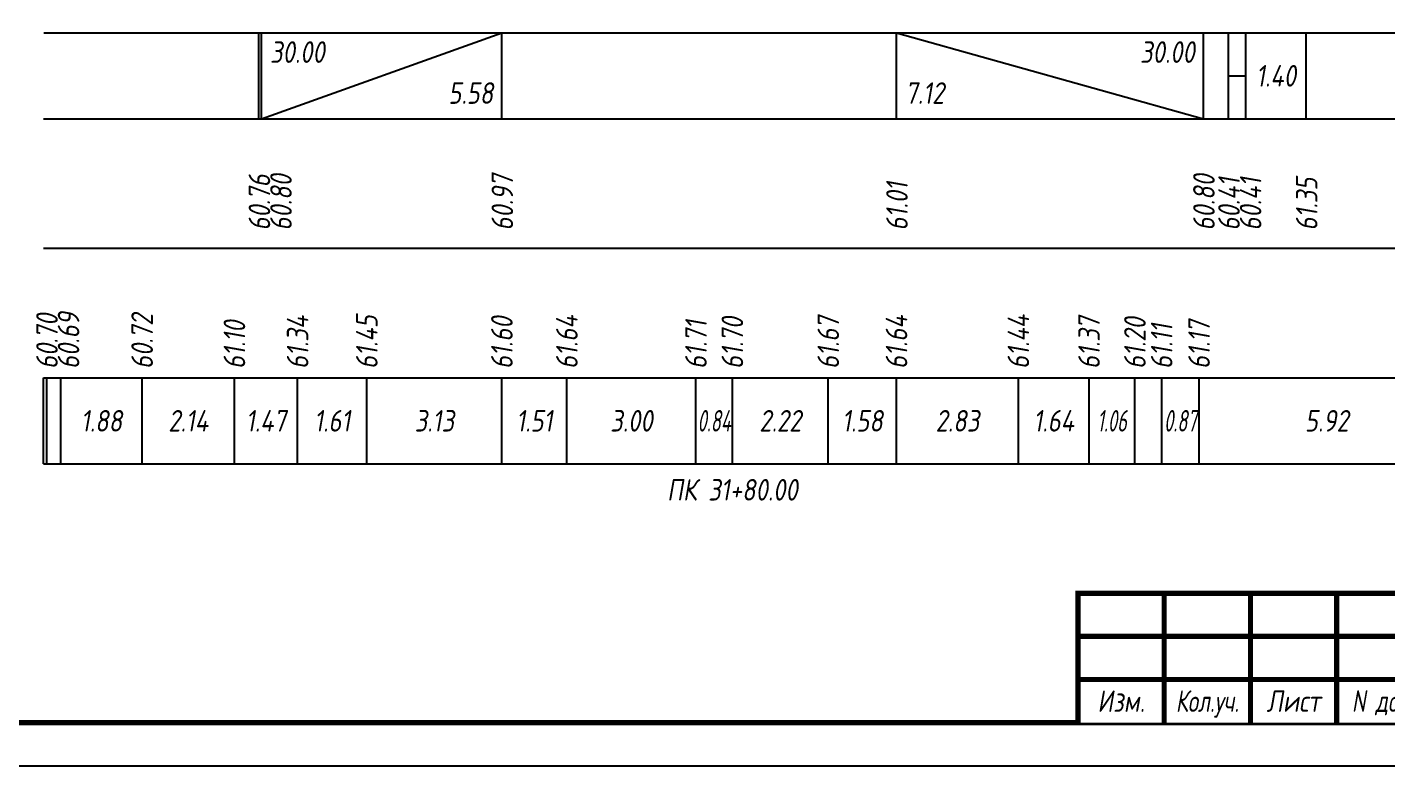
# Model space of a CAD drawing. Extents: x -717 to 1451, y -133302 to 233.
# Drawn here: x 78.1 to 235.8, y -49798.4 to -49712.8 of the extents above; entities that cross this region are included whole.
import ezdxf
from ezdxf.enums import TextEntityAlignment as Align

# ---------------------------------------------------------------- set-up
doc = ezdxf.new("R2010")
doc.units = 0
for name, color, linetype in [('Зарамочное оформление', 7, 'Continuous'), ('Код_510', 7, 'Continuous'), ('Код_516', 1, 'Continuous'), ('Подписи поперечников', 7, 'Continuous'), ('Таблица', 7, 'Continuous')]:
    doc.layers.add(name, color=color, linetype=linetype)
doc.styles.add('М', font='romand.shx', dxfattribs={"width": 0.8, "oblique": 10, "height": 2.5})

# ---------------------------------------------------------------- blocks, each defined once
blk = doc.blocks.new('Штамп')
at = {"linetype": 'Continuous'}
blk.add_wipeout([(199.95, -411.25), (384.95, -411.25), (384.95, -426.25), (199.95, -426.25)], dxfattribs=at).dxf.layer = 'Зарамочное оформление'
at = {"layer": 'Зарамочное оформление', "linetype": 'Continuous', "lineweight": -3, "const_width": 0.6, "flags": 128}
for points in [[(199.95, -426.25), (199.95, -411.25), (384.95, -411.25)], [(209.95, -411.25), (209.95, -426.25)], [(219.95, -411.25), (219.95, -426.25)], [(229.95, -411.25), (229.95, -426.25)], [(199.95, -416.25), (264.95, -416.25)], [(199.95, -421.25), (264.95, -421.25)]]:
    blk.add_lwpolyline(points, dxfattribs=at)
at = {"layer": 'Зарамочное оформление', "linetype": 'Continuous', "style": 'М', "oblique": 10}
for s, width, p in [('Изм.', 0.8, (204.95, -423.75)), ('Кол.уч.', 0.7, (214.95, -423.75)), ('Лист', 0.8, (224.95, -423.75)), ('N док.', 0.7, (235.28, -423.75))]:
    blk.add_text(s, height=2.5, dxfattribs=dict(at, width=width)).set_placement(p, align=Align.MIDDLE_CENTER)
blk = doc.blocks.new('шифр')
blk.add_blockref('Штамп', (0, -49427))

msp = doc.modelspace()

# ---------------------------------------------------------------- linework, layer by layer
at = {"flags": 128}
msp.add_lwpolyline([(-30.054, -49798.421), (389.946, -49798.421), (389.946, -49501.421), (-30.054, -49501.421)], close=True, dxfattribs=at)
at = {"const_width": 0.6, "flags": 128}
msp.add_lwpolyline([(-10.054, -49793.421), (384.946, -49793.421), (384.946, -49506.421), (-10.054, -49506.421)], close=True, dxfattribs=at)
at = {"layer": 'Код_510'}
for p, q in [((79.946, -49763.421), (79.946, -49753.421)), ((80.356, -49763.421), (80.356, -49753.421)), ((81.971, -49763.421), (81.971, -49753.421)), ((91.394, -49763.421), (91.394, -49753.421)), ((102.099, -49763.421), (102.099, -49753.421)), ((109.428, -49763.421), (109.428, -49753.421)), ((117.456, -49763.421), (117.456, -49753.421)), ((133.122, -49763.421), (133.122, -49753.421)), ((140.661, -49763.421), (140.661, -49753.421)), ((155.637, -49763.421), (155.637, -49753.421)), ((159.861, -49763.421), (159.861, -49753.421)), ((170.984, -49763.421), (170.984, -49753.421)), ((178.898, -49763.421), (178.898, -49753.421)), ((193.033, -49763.421), (193.033, -49753.421)), ((201.231, -49763.421), (201.231, -49753.421)), ((206.553, -49763.421), (206.553, -49753.421)), ((209.656, -49763.421), (209.656, -49753.421)), ((213.995, -49763.421), (213.995, -49753.421))]:
    msp.add_line(p, q, dxfattribs=at)
at = {"layer": 'Код_516'}
for p, q in [((104.946, -49723.421), (104.946, -49713.421)), ((105.22, -49723.421), (105.22, -49713.421)), ((105.22, -49723.421), (133.122, -49713.421)), ((133.122, -49723.421), (133.122, -49713.421)), ((178.898, -49723.421), (178.898, -49713.421)), ((178.898, -49713.421), (214.502, -49723.421)), ((214.502, -49723.421), (214.502, -49713.421)), ((217.415, -49723.421), (217.415, -49713.421)), ((219.415, -49723.421), (219.415, -49713.421)), ((226.424, -49723.421), (226.424, -49713.421)), ((217.415, -49718.421), (219.415, -49718.421))]:
    msp.add_line(p, q, dxfattribs=at)
at = {"layer": 'Таблица'}
for p, q in [((80, -49713.421), (251.478, -49713.421)), ((79.946, -49723.421), (251.424, -49723.421)), ((79.946, -49738.421), (251.424, -49738.421)), ((79.946, -49753.421), (251.424, -49753.421)), ((79.946, -49763.421), (251.424, -49763.421))]:
    msp.add_line(p, q, dxfattribs=at)

# ---------------------------------------------------------------- texts
at = {"layer": 'Код_510', "style": 'М', "oblique": 10, "width": 0.8}
for s, p in [('60.70', (80.356, -49752.421)), ('60.69', (82.856, -49752.421)), ('60.72', (91.394, -49752.421)), ('61.34', (109.428, -49752.421)), ('61.45', (117.456, -49752.421)), ('61.60', (133.122, -49752.421)), ('61.64', (140.661, -49752.421)), ('61.70', (159.861, -49752.421)), ('61.67', (170.984, -49752.421)), ('61.64', (178.898, -49752.421)), ('61.44', (193.033, -49752.421)), ('61.37', (201.231, -49752.421)), ('61.20', (206.553, -49752.421)), ('61.10', (102.099, -49752.421)), ('61.71', (155.637, -49752.421)), ('61.11', (209.656, -49752.421)), ('61.17', (213.995, -49752.421))]:
    msp.add_text(s, height=2.5, rotation=90, dxfattribs=at).set_placement(p, align=Align.MIDDLE_LEFT)
at = {"layer": 'Код_510', "style": 'М', "oblique": 10}
for s, width, p in [('1.88', 0.8, (86.682, -49758.421)), ('2.14', 0.8, (96.746, -49758.421)), ('1.47', 0.8, (105.764, -49758.421)), ('1.61', 0.8, (113.442, -49758.421)), ('3.13', 0.8, (125.289, -49758.421)), ('1.51', 0.8, (136.891, -49758.421)), ('3.00', 0.8, (148.149, -49758.421)), ('0.84', 0.6, (157.749, -49758.421)), ('2.22', 0.8, (165.422, -49758.421)), ('1.58', 0.8, (174.941, -49758.421)), ('2.83', 0.8, (185.966, -49758.421)), ('1.64', 0.8, (197.132, -49758.421)), ('1.06', 0.6, (203.892, -49758.421)), ('0.87', 0.6, (211.825, -49758.421)), ('5.92', 0.8, (228.806, -49758.421))]:
    msp.add_text(s, height=2.5, dxfattribs=dict(at, width=width)).set_placement(p, align=Align.MIDDLE_CENTER)
at = {"layer": 'Код_516', "style": 'М', "oblique": 10, "width": 0.8}
msp.add_text('30.00', height=2.5, dxfattribs=at).set_placement((106.22, -49714.421), align=Align.TOP_LEFT)
msp.add_text('30.00', height=2.5, dxfattribs=at).set_placement((213.502, -49714.421), align=Align.TOP_RIGHT)
msp.add_text('1.40', height=2.5, dxfattribs=at).set_placement((222.919, -49718.421), align=Align.MIDDLE_CENTER)
msp.add_text('5.58', height=2.5, dxfattribs=at).set_placement((132.122, -49722.421), align=Align.BOTTOM_RIGHT)
msp.add_text('7.12', height=2.5, dxfattribs=at).set_placement((179.898, -49722.421), align=Align.BOTTOM_LEFT)
for s, p in [('60.76', (105, -49736.371)), ('60.80', (107.5, -49736.371)), ('60.97', (133.176, -49736.371)), ('61.01', (178.952, -49736.371)), ('60.80', (214.557, -49736.371)), ('60.41', (217.469, -49736.371)), ('60.41', (219.969, -49736.371)), ('61.35', (226.478, -49736.371))]:
    msp.add_text(s, height=2.5, rotation=90, dxfattribs=at).set_placement(p, align=Align.MIDDLE_LEFT)
at = {"layer": 'Подписи поперечников', "style": 'М', "oblique": 10, "width": 0.8}
msp.add_text('ПК 31+80.00', height=2.5, dxfattribs=at).set_placement((159.861, -49768.421), align=Align.BOTTOM_CENTER)

# ---------------------------------------------------------------- next in the draw order: block references
msp.add_blockref('шифр', (0, 59.829))

doc.saveas('drawing.dxf')
